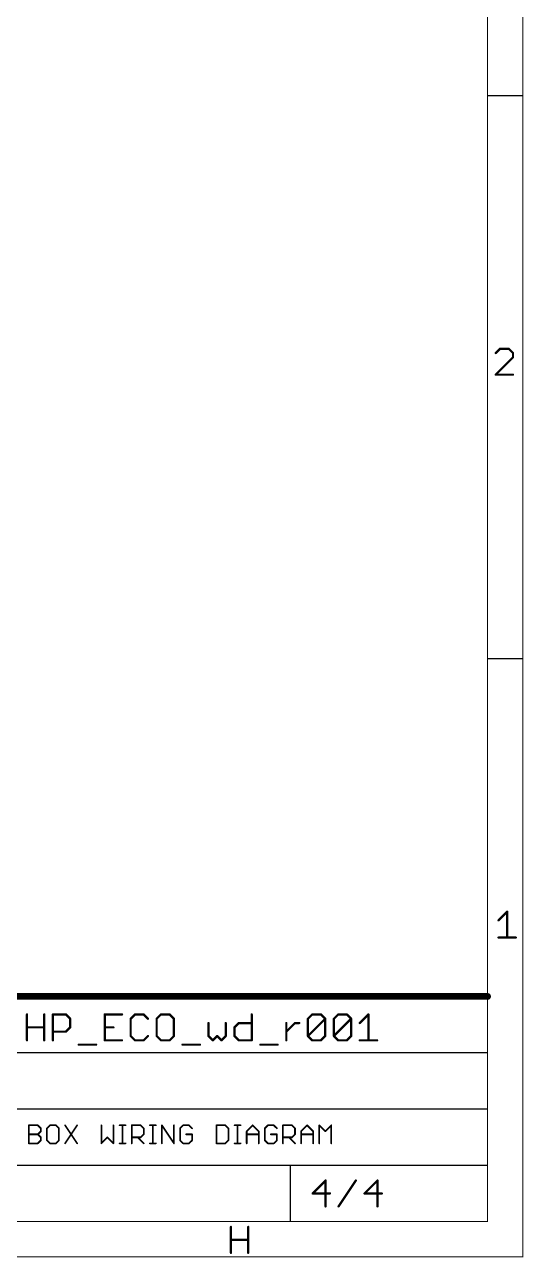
# Model space of a CAD drawing. Extents: x 0 to 387, y 0 to 260.
# Drawn here: x 342.4 to 387.4, y -0.1 to 111.2 of the extents above; entities that cross this region are included whole.
import ezdxf

# ---------------------------------------------------------------- set-up
doc = ezdxf.new("R2010")
doc.units = 0
doc.layers.add('94', color=14, linetype='CONTINUOUS')

msp = doc.modelspace()

# ---------------------------------------------------------------- linework, layer by layer
at = {"layer": '94'}
for points, const_width in [([(384.175, 104.775), (384.175, 155.575)], 0.1016), ([(387.35, 104.775), (387.35, 155.575)], 0.1016), ([(384.175, 53.975), (384.175, 104.775)], 0.1016), ([(384.175, 104.775), (387.35, 104.775)], 0.1016), ([(387.35, 53.975), (387.35, 104.775)], 0.1016), ([(385.3014, 81.9424), (384.9116, 81.5526)], 0.2032), ([(384.9116, 79.6036), (386.4708, 81.1628)], 0.2032), ([(386.081, 81.9424), (385.3014, 81.9424)], 0.2032), ([(386.4708, 81.5526), (386.081, 81.9424)], 0.2032), ([(386.4708, 81.1628), (386.4708, 81.5526)], 0.2032), ([(386.4708, 79.6036), (384.9116, 79.6036)], 0.2032), ([(384.175, 23.495), (384.175, 53.975)], 0.1016), ([(384.175, 53.975), (387.35, 53.975)], 0.1016), ([(387.35, 0), (387.35, 53.975)], 0.1016), ([(385.1656, 30.3628), (385.9452, 31.1424)], 0.2032), ([(385.9452, 31.1424), (385.9452, 28.8036)], 0.2032), ([(385.1656, 28.8036), (386.7248, 28.8036)], 0.2032), ([(307.34, 23.495), (384.175, 23.495)], 0.6096), ([(384.175, 18.415), (384.175, 23.495)], 0.1016), ([(342.6406, 19.5326), (342.6406, 21.8714)], 0.2032), ([(344.1998, 21.8714), (344.1998, 19.5326)], 0.2032), ([(344.9794, 19.5326), (344.9794, 21.8714)], 0.2032), ([(344.9794, 21.8714), (346.1488, 21.8714)], 0.2032), ([(346.1488, 21.8714), (346.5386, 21.4816)], 0.2032), ([(346.5386, 21.4816), (346.5386, 20.702)], 0.2032), ([(351.2162, 21.8714), (349.657, 21.8714)], 0.2032), ([(349.657, 21.8714), (349.657, 19.5326)], 0.2032), ([(352.3856, 21.8714), (351.9958, 21.4816)], 0.2032), ([(351.9958, 21.4816), (351.9958, 19.9224)], 0.2032), ([(353.1652, 21.8714), (352.3856, 21.8714)], 0.2032), ([(353.555, 21.4816), (353.1652, 21.8714)], 0.2032), ([(354.7244, 21.8714), (354.3346, 21.4816)], 0.2032), ([(354.3346, 21.4816), (354.3346, 19.9224)], 0.2032), ([(355.504, 21.8714), (354.7244, 21.8714)], 0.2032), ([(355.8938, 21.4816), (355.504, 21.8714)], 0.2032), ([(355.8938, 19.9224), (355.8938, 21.4816)], 0.2032), ([(359.0121, 21.0918), (359.0121, 19.9224)], 0.2032), ([(360.5713, 19.9224), (360.5713, 21.0918)], 0.2032), ([(361.3509, 20.702), (361.7407, 21.0918)], 0.2032), ([(361.7407, 21.0918), (362.9101, 21.0918)], 0.2032), ([(362.9101, 21.8714), (362.9101, 19.5326)], 0.2032), ([(366.0285, 19.5326), (366.0285, 21.0918)], 0.2032), ([(366.0285, 20.3122), (366.8081, 21.0918)], 0.2032), ([(366.8081, 21.0918), (367.1979, 21.0918)], 0.2032), ([(367.9775, 21.4816), (368.3673, 21.8714)], 0.2032), ([(367.9775, 19.9224), (367.9775, 21.4816)], 0.2032), ([(367.9775, 19.9224), (369.5367, 21.4816)], 0.2032), ([(368.3673, 21.8714), (369.1469, 21.8714)], 0.2032), ([(369.1469, 21.8714), (369.5367, 21.4816)], 0.2032), ([(369.5367, 21.4816), (369.5367, 19.9224)], 0.2032), ([(370.3163, 21.4816), (370.7061, 21.8714)], 0.2032), ([(370.3163, 19.9224), (370.3163, 21.4816)], 0.2032), ([(370.3163, 19.9224), (371.8755, 21.4816)], 0.2032), ([(370.7061, 21.8714), (371.4857, 21.8714)], 0.2032), ([(371.4857, 21.8714), (371.8755, 21.4816)], 0.2032), ([(371.8755, 21.4816), (371.8755, 19.9224)], 0.2032), ([(372.6551, 21.0918), (373.4347, 21.8714)], 0.2032), ([(373.4347, 21.8714), (373.4347, 19.5326)], 0.2032), ([(342.6406, 20.702), (344.1998, 20.702)], 0.2032), ([(346.1488, 20.3122), (344.9794, 20.3122)], 0.2032), ([(346.5386, 20.702), (346.1488, 20.3122)], 0.2032), ([(349.657, 20.702), (350.4366, 20.702)], 0.2032), ([(351.9958, 19.9224), (352.3856, 19.5326)], 0.2032), ([(353.1652, 19.5326), (353.555, 19.9224)], 0.2032), ([(354.3346, 19.9224), (354.7244, 19.5326)], 0.2032), ([(355.504, 19.5326), (355.8938, 19.9224)], 0.2032), ([(359.0121, 19.9224), (359.4019, 19.5326)], 0.2032), ([(359.4019, 19.5326), (359.7917, 19.9224)], 0.2032), ([(359.7917, 19.9224), (360.1815, 19.5326)], 0.2032), ([(360.1815, 19.5326), (360.5713, 19.9224)], 0.2032), ([(361.3509, 19.9224), (361.3509, 20.702)], 0.2032), ([(361.7407, 19.5326), (361.3509, 19.9224)], 0.2032), ([(368.3673, 19.5326), (367.9775, 19.9224)], 0.2032), ([(369.5367, 19.9224), (369.1469, 19.5326)], 0.2032), ([(370.7061, 19.5326), (370.3163, 19.9224)], 0.2032), ([(371.8755, 19.9224), (371.4857, 19.5326)], 0.2032), ([(347.3182, 19.1428), (348.8774, 19.1428)], 0.2032), ([(349.657, 19.5326), (351.2162, 19.5326)], 0.2032), ([(352.3856, 19.5326), (353.1652, 19.5326)], 0.2032), ([(354.7244, 19.5326), (355.504, 19.5326)], 0.2032), ([(356.6734, 19.1428), (358.2325, 19.1428)], 0.2032), ([(362.9101, 19.5326), (361.7407, 19.5326)], 0.2032), ([(363.6897, 19.1428), (365.2489, 19.1428)], 0.2032), ([(369.1469, 19.5326), (368.3673, 19.5326)], 0.2032), ([(371.4857, 19.5326), (370.7061, 19.5326)], 0.2032), ([(372.6551, 19.5326), (374.2143, 19.5326)], 0.2032), ([(307.34, 18.415), (384.175, 18.415)], 0.1016), ([(384.175, 13.335), (384.175, 18.415)], 0.1016), ([(307.34, 13.335), (384.175, 13.335)], 0.1016), ([(384.175, 8.255), (384.175, 13.335)], 0.1016), ([(342.8077, 10.2362), (342.8077, 11.8632)], 0.1524), ([(342.8077, 11.8632), (343.6212, 11.8632)], 0.1524), ([(342.8077, 11.0497), (343.6212, 11.0497)], 0.1524), ([(343.6212, 11.8632), (343.8923, 11.592)], 0.1524), ([(343.8923, 11.3209), (343.6212, 11.0497)], 0.1524), ([(343.6212, 11.0497), (343.8923, 10.7785)], 0.1524), ([(343.8923, 11.592), (343.8923, 11.3209)], 0.1524), ([(344.716, 11.8632), (344.4448, 11.592)], 0.1524), ([(344.4448, 11.592), (344.4448, 10.5074)], 0.1524), ([(345.2583, 11.8632), (344.716, 11.8632)], 0.1524), ([(345.5295, 11.592), (345.2583, 11.8632)], 0.1524), ([(345.5295, 10.5074), (345.5295, 11.592)], 0.1524), ([(346.082, 11.8632), (347.1666, 10.2362)], 0.1524), ([(347.1666, 11.8632), (346.082, 10.2362)], 0.1524), ([(349.3563, 11.8632), (349.3563, 10.2362)], 0.1524), ([(350.441, 10.2362), (350.441, 11.8632)], 0.1524), ([(350.9934, 11.8632), (351.5358, 11.8632)], 0.1524), ([(351.2646, 10.2362), (351.2646, 11.8632)], 0.1524), ([(352.0849, 10.2362), (352.0849, 11.8632)], 0.1524), ([(352.0849, 11.8632), (352.8984, 11.8632)], 0.1524), ([(352.8984, 11.8632), (353.1695, 11.592)], 0.1524), ([(353.1695, 11.0497), (352.8984, 10.7785)], 0.1524), ([(353.1695, 11.592), (353.1695, 11.0497)], 0.1524), ([(353.722, 11.8632), (354.2644, 11.8632)], 0.1524), ([(353.9932, 10.2362), (353.9932, 11.8632)], 0.1524), ([(354.8135, 10.2362), (354.8135, 11.8632)], 0.1524), ([(354.8135, 11.8632), (355.8981, 10.2362)], 0.1524), ([(355.8981, 10.2362), (355.8981, 11.8632)], 0.1524), ([(356.7218, 11.8632), (356.4506, 11.592)], 0.1524), ([(356.4506, 11.592), (356.4506, 10.5074)], 0.1524), ([(357.2641, 11.8632), (356.7218, 11.8632)], 0.1524), ([(357.5353, 11.0497), (356.993, 11.0497)], 0.1524), ([(357.5353, 11.592), (357.2641, 11.8632)], 0.1524), ([(357.5353, 10.5074), (357.5353, 11.0497)], 0.1524), ([(359.725, 11.8632), (359.725, 10.2362)], 0.1524), ([(360.5384, 11.8632), (359.725, 11.8632)], 0.1524), ([(360.8096, 11.592), (360.5384, 11.8632)], 0.1524), ([(360.8096, 10.5074), (360.8096, 11.592)], 0.1524), ([(361.3621, 11.8632), (361.9044, 11.8632)], 0.1524), ([(361.6333, 10.2362), (361.6333, 11.8632)], 0.1524), ([(362.4535, 11.3209), (362.9959, 11.8632)], 0.1524), ([(362.4535, 10.2362), (362.4535, 11.3209)], 0.1524), ([(362.4535, 11.0497), (363.5382, 11.0497)], 0.1524), ([(362.9959, 11.8632), (363.5382, 11.3209)], 0.1524), ([(363.5382, 11.3209), (363.5382, 10.2362)], 0.1524), ([(364.3619, 11.8632), (364.0907, 11.592)], 0.1524), ([(364.0907, 11.592), (364.0907, 10.5074)], 0.1524), ([(364.9042, 11.8632), (364.3619, 11.8632)], 0.1524), ([(365.1754, 11.0497), (364.633, 11.0497)], 0.1524), ([(365.1754, 11.592), (364.9042, 11.8632)], 0.1524), ([(365.1754, 10.5074), (365.1754, 11.0497)], 0.1524), ([(365.7279, 10.2362), (365.7279, 11.8632)], 0.1524), ([(365.7279, 11.8632), (366.5414, 11.8632)], 0.1524), ([(366.5414, 11.8632), (366.8125, 11.592)], 0.1524), ([(366.8125, 11.0497), (366.5414, 10.7785)], 0.1524), ([(366.8125, 11.592), (366.8125, 11.0497)], 0.1524), ([(367.365, 11.3209), (367.9073, 11.8632)], 0.1524), ([(367.365, 10.2362), (367.365, 11.3209)], 0.1524), ([(367.365, 11.0497), (368.4497, 11.0497)], 0.1524), ([(367.9073, 11.8632), (368.4497, 11.3209)], 0.1524), ([(368.4497, 11.3209), (368.4497, 10.2362)], 0.1524), ([(369.0022, 10.2362), (369.0022, 11.8632)], 0.1524), ([(369.0022, 11.8632), (369.5445, 11.3209)], 0.1524), ([(369.5445, 11.3209), (370.0868, 11.8632)], 0.1524), ([(370.0868, 11.8632), (370.0868, 10.2362)], 0.1524), ([(343.6212, 10.2362), (342.8077, 10.2362)], 0.1524), ([(343.8923, 10.5074), (343.6212, 10.2362)], 0.1524), ([(343.8923, 10.7785), (343.8923, 10.5074)], 0.1524), ([(344.4448, 10.5074), (344.716, 10.2362)], 0.1524), ([(344.716, 10.2362), (345.2583, 10.2362)], 0.1524), ([(345.2583, 10.2362), (345.5295, 10.5074)], 0.1524), ([(349.3563, 10.2362), (349.8986, 10.7785)], 0.1524), ([(349.8986, 10.7785), (350.441, 10.2362)], 0.1524), ([(350.9934, 10.2362), (351.5358, 10.2362)], 0.1524), ([(352.8984, 10.7785), (352.0849, 10.7785)], 0.1524), ([(352.6272, 10.7785), (353.1695, 10.2362)], 0.1524), ([(353.722, 10.2362), (354.2644, 10.2362)], 0.1524), ([(356.4506, 10.5074), (356.7218, 10.2362)], 0.1524), ([(356.7218, 10.2362), (357.2641, 10.2362)], 0.1524), ([(357.2641, 10.2362), (357.5353, 10.5074)], 0.1524), ([(359.725, 10.2362), (360.5384, 10.2362)], 0.1524), ([(360.5384, 10.2362), (360.8096, 10.5074)], 0.1524), ([(361.3621, 10.2362), (361.9044, 10.2362)], 0.1524), ([(364.0907, 10.5074), (364.3619, 10.2362)], 0.1524), ([(364.3619, 10.2362), (364.9042, 10.2362)], 0.1524), ([(364.9042, 10.2362), (365.1754, 10.5074)], 0.1524), ([(366.5414, 10.7785), (365.7279, 10.7785)], 0.1524), ([(366.2702, 10.7785), (366.8125, 10.2362)], 0.1524), ([(366.395, 8.255), (307.34, 8.255)], 0.1016), ([(366.395, 3.175), (366.395, 8.255)], 0.1016), ([(366.395, 8.255), (384.175, 8.255)], 0.1016), ([(384.175, 3.175), (384.175, 8.255)], 0.1016), ([(369.571, 6.8854), (368.4016, 5.716)], 0.2032), ([(369.571, 4.5466), (369.571, 6.8854)], 0.2032), ([(370.7404, 4.5466), (372.2996, 6.8854)], 0.2032), ([(374.2486, 6.8854), (373.0792, 5.716)], 0.2032), ([(374.2486, 4.5466), (374.2486, 6.8854)], 0.2032), ([(368.4016, 5.716), (369.9608, 5.716)], 0.2032), ([(373.0792, 5.716), (374.6384, 5.716)], 0.2032), ([(307.34, 3.175), (366.395, 3.175)], 0.1016), ([(361.0356, 0.3556), (361.0356, 2.6944)], 0.2032), ([(362.5948, 2.6944), (362.5948, 0.3556)], 0.2032), ([(366.395, 3.175), (384.175, 3.175)], 0.1016), ([(361.0356, 1.525), (362.5948, 1.525)], 0.2032), ([(336.55, 0), (387.35, 0)], 0.1016)]:
    msp.add_lwpolyline(points, dxfattribs=dict(at, const_width=const_width))
for points, const_width in [([(384.2004, 104.775, 1), (384.1496, 104.775)], 0.0508), ([(384.175, 104.8004, 1), (384.175, 104.7496)], 0.0508), ([(384.1496, 104.775, 1), (384.2004, 104.775)], 0.0508), ([(387.3754, 104.775, 1), (387.3246, 104.775)], 0.0508), ([(387.3246, 104.775, 1), (387.3754, 104.775)], 0.0508), ([(387.35, 104.7496, 1), (387.35, 104.8004)], 0.0508), ([(384.8757, 81.5885, 1), (384.9475, 81.5167)], 0.1016), ([(385.3014, 81.9932, 1), (385.3014, 81.8916)], 0.1016), ([(385.3373, 81.9065, 1), (385.2655, 81.9783)], 0.1016), ([(386.1169, 81.9783, 1), (386.0451, 81.9065)], 0.1016), ([(386.081, 81.8916, 1), (386.081, 81.9932)], 0.1016), ([(386.5216, 81.5526, 1), (386.42, 81.5526)], 0.1016), ([(386.42, 81.1628, 1), (386.5216, 81.1628)], 0.1016), ([(386.4349, 81.5167, 1), (386.5067, 81.5885)], 0.1016), ([(386.5067, 81.1269, 1), (386.4349, 81.1987)], 0.1016), ([(384.9116, 79.6544, 1), (384.9116, 79.5528)], 0.1016), ([(384.8757, 79.6395, 1), (384.9475, 79.5677)], 0.1016), ([(386.4708, 79.5528, 1), (386.4708, 79.6544)], 0.1016), ([(384.2004, 53.975, 1), (384.1496, 53.975)], 0.0508), ([(384.175, 54.0004, 1), (384.175, 53.9496)], 0.0508), ([(384.1496, 53.975, 1), (384.2004, 53.975)], 0.0508), ([(387.3754, 53.975, 1), (387.3246, 53.975)], 0.0508), ([(387.3246, 53.975, 1), (387.3754, 53.975)], 0.0508), ([(387.35, 53.9496, 1), (387.35, 54.0004)], 0.0508), ([(385.996, 31.1424, 1), (385.8944, 31.1424)], 0.1016), ([(385.9811, 31.1065, 1), (385.9093, 31.1783)], 0.1016), ([(385.1297, 30.3987, 1), (385.2015, 30.3269)], 0.1016), ([(385.1656, 28.8544, 1), (385.1656, 28.7528)], 0.1016), ([(385.8944, 28.8036, 1), (385.996, 28.8036)], 0.1016), ([(386.7248, 28.7528, 1), (386.7248, 28.8544)], 0.1016), ([(384.175, 23.3426, 1), (384.175, 23.6474)], 0.3048), ([(384.2004, 23.495, 1), (384.1496, 23.495)], 0.0508), ([(384.1496, 23.495, 1), (384.2004, 23.495)], 0.0508), ([(342.6914, 21.8714, 1), (342.5898, 21.8714)], 0.1016), ([(344.2506, 21.8714, 1), (344.149, 21.8714)], 0.1016), ([(345.0302, 21.8714, 1), (344.9286, 21.8714)], 0.1016), ([(344.9794, 21.9222, 1), (344.9794, 21.8206)], 0.1016), ([(346.1847, 21.9073, 1), (346.1128, 21.8355)], 0.1016), ([(346.1488, 21.8206, 1), (346.1488, 21.9222)], 0.1016), ([(346.5894, 21.4816, 1), (346.4878, 21.4816)], 0.1016), ([(346.5026, 21.4457, 1), (346.5745, 21.5175)], 0.1016), ([(349.657, 21.9222, 1), (349.657, 21.8206)], 0.1016), ([(349.7078, 21.8714, 1), (349.6062, 21.8714)], 0.1016), ([(351.2162, 21.8206, 1), (351.2162, 21.9222)], 0.1016), ([(351.9598, 21.5175, 1), (352.0317, 21.4457)], 0.1016), ([(352.0466, 21.4816, 1), (351.945, 21.4816)], 0.1016), ([(352.3856, 21.9222, 1), (352.3856, 21.8206)], 0.1016), ([(352.4215, 21.8355, 1), (352.3496, 21.9073)], 0.1016), ([(353.2011, 21.9073, 1), (353.1292, 21.8355)], 0.1016), ([(353.1652, 21.8206, 1), (353.1652, 21.9222)], 0.1016), ([(353.519, 21.4457, 1), (353.5909, 21.5175)], 0.1016), ([(354.2986, 21.5175, 1), (354.3705, 21.4457)], 0.1016), ([(354.3854, 21.4816, 1), (354.2838, 21.4816)], 0.1016), ([(354.7244, 21.9222, 1), (354.7244, 21.8206)], 0.1016), ([(354.7603, 21.8355, 1), (354.6884, 21.9073)], 0.1016), ([(355.5399, 21.9073, 1), (355.468, 21.8355)], 0.1016), ([(355.504, 21.8206, 1), (355.504, 21.9222)], 0.1016), ([(355.9445, 21.4816, 1), (355.843, 21.4816)], 0.1016), ([(355.8578, 21.4457, 1), (355.9297, 21.5175)], 0.1016), ([(359.0629, 21.0918, 1), (358.9613, 21.0918)], 0.1016), ([(360.6221, 21.0918, 1), (360.5205, 21.0918)], 0.1016), ([(361.7407, 21.1426, 1), (361.7407, 21.041)], 0.1016), ([(361.7767, 21.0559, 1), (361.7048, 21.1277)], 0.1016), ([(362.9609, 21.8714, 1), (362.8593, 21.8714)], 0.1016), ([(362.9101, 21.041, 1), (362.9101, 21.1426)], 0.1016), ([(366.0793, 21.0918, 1), (365.9777, 21.0918)], 0.1016), ([(366.8081, 21.1426, 1), (366.8081, 21.041)], 0.1016), ([(366.8441, 21.0559, 1), (366.7722, 21.1277)], 0.1016), ([(367.1979, 21.041, 1), (367.1979, 21.1426)], 0.1016), ([(368.0283, 21.4816, 1), (367.9267, 21.4816)], 0.1016), ([(367.9416, 21.5175, 1), (368.0135, 21.4457)], 0.1016), ([(368.3673, 21.9222, 1), (368.3673, 21.8206)], 0.1016), ([(368.4033, 21.8355, 1), (368.3314, 21.9073)], 0.1016), ([(369.1829, 21.9073, 1), (369.111, 21.8355)], 0.1016), ([(369.1469, 21.8206, 1), (369.1469, 21.9222)], 0.1016), ([(369.5875, 21.4816, 1), (369.4859, 21.4816)], 0.1016), ([(369.5727, 21.4457, 1), (369.5008, 21.5175)], 0.1016), ([(369.5008, 21.4457, 1), (369.5727, 21.5175)], 0.1016), ([(370.3671, 21.4816, 1), (370.2655, 21.4816)], 0.1016), ([(370.2804, 21.5175, 1), (370.3523, 21.4457)], 0.1016), ([(370.7061, 21.9222, 1), (370.7061, 21.8206)], 0.1016), ([(370.742, 21.8355, 1), (370.6702, 21.9073)], 0.1016), ([(371.5216, 21.9073, 1), (371.4498, 21.8355)], 0.1016), ([(371.4857, 21.8206, 1), (371.4857, 21.9222)], 0.1016), ([(371.9263, 21.4816, 1), (371.8247, 21.4816)], 0.1016), ([(371.9114, 21.4457, 1), (371.8396, 21.5175)], 0.1016), ([(371.8396, 21.4457, 1), (371.9114, 21.5175)], 0.1016), ([(372.6192, 21.1277, 1), (372.691, 21.0559)], 0.1016), ([(373.4855, 21.8714, 1), (373.3839, 21.8714)], 0.1016), ([(373.4706, 21.8355, 1), (373.3988, 21.9073)], 0.1016), ([(342.6406, 20.7528, 1), (342.6406, 20.6512)], 0.1016), ([(344.1998, 20.6512, 1), (344.1998, 20.7528)], 0.1016), ([(344.9794, 20.363, 1), (344.9794, 20.2614)], 0.1016), ([(346.1128, 20.3481, 1), (346.1847, 20.2763)], 0.1016), ([(346.1488, 20.2614, 1), (346.1488, 20.363)], 0.1016), ([(346.4878, 20.702, 1), (346.5894, 20.702)], 0.1016), ([(346.5745, 20.6661, 1), (346.5026, 20.7379)], 0.1016), ([(349.657, 20.7528, 1), (349.657, 20.6512)], 0.1016), ([(350.4366, 20.6512, 1), (350.4366, 20.7528)], 0.1016), ([(352.0317, 19.9583, 1), (351.9598, 19.8865)], 0.1016), ([(353.5909, 19.8865, 1), (353.519, 19.9583)], 0.1016), ([(354.3705, 19.9583, 1), (354.2986, 19.8865)], 0.1016), ([(355.9297, 19.8865, 1), (355.8578, 19.9583)], 0.1016), ([(359.0481, 19.9583, 1), (358.9762, 19.8865)], 0.1016), ([(359.8277, 19.9583, 1), (359.7558, 19.8865)], 0.1016), ([(359.8277, 19.8865, 1), (359.7558, 19.9583)], 0.1016), ([(360.6073, 19.8865, 1), (360.5354, 19.9583)], 0.1016), ([(361.4017, 20.702, 1), (361.3001, 20.702)], 0.1016), ([(361.315, 20.7379, 1), (361.3869, 20.6661)], 0.1016), ([(361.3869, 19.9583, 1), (361.315, 19.8865)], 0.1016), ([(365.9926, 20.3481, 1), (366.0645, 20.2763)], 0.1016), ([(368.0135, 19.9583, 1), (367.9416, 19.8865)], 0.1016), ([(369.5727, 19.8865, 1), (369.5008, 19.9583)], 0.1016), ([(370.3523, 19.9583, 1), (370.2804, 19.8865)], 0.1016), ([(371.9114, 19.8865, 1), (371.8396, 19.9583)], 0.1016), ([(342.5898, 19.5326, 1), (342.6914, 19.5326)], 0.1016), ([(344.149, 19.5326, 1), (344.2506, 19.5326)], 0.1016), ([(344.9286, 19.5326, 1), (345.0302, 19.5326)], 0.1016), ([(347.3182, 19.1936, 1), (347.3182, 19.092)], 0.1016), ([(348.8774, 19.092, 1), (348.8774, 19.1936)], 0.1016), ([(349.657, 19.5834, 1), (349.657, 19.4818)], 0.1016), ([(349.6062, 19.5326, 1), (349.7078, 19.5326)], 0.1016), ([(351.2162, 19.4818, 1), (351.2162, 19.5834)], 0.1016), ([(351.945, 19.9224, 1), (352.0466, 19.9224)], 0.1016), ([(352.3856, 19.5834, 1), (352.3856, 19.4818)], 0.1016), ([(352.3496, 19.4967, 1), (352.4215, 19.5685)], 0.1016), ([(353.1292, 19.5685, 1), (353.2011, 19.4967)], 0.1016), ([(353.1652, 19.4818, 1), (353.1652, 19.5834)], 0.1016), ([(354.2838, 19.9224, 1), (354.3854, 19.9224)], 0.1016), ([(354.7244, 19.5834, 1), (354.7244, 19.4818)], 0.1016), ([(354.6884, 19.4967, 1), (354.7603, 19.5685)], 0.1016), ([(355.468, 19.5685, 1), (355.5399, 19.4967)], 0.1016), ([(355.504, 19.4818, 1), (355.504, 19.5834)], 0.1016), ([(355.843, 19.9224, 1), (355.9445, 19.9224)], 0.1016), ([(356.6734, 19.1936, 1), (356.6734, 19.092)], 0.1016), ([(358.2325, 19.092, 1), (358.2325, 19.1936)], 0.1016), ([(358.9613, 19.9224, 1), (359.0629, 19.9224)], 0.1016), ([(359.366, 19.5685, 1), (359.4379, 19.4967)], 0.1016), ([(359.366, 19.4967, 1), (359.4379, 19.5685)], 0.1016), ([(360.1456, 19.5685, 1), (360.2175, 19.4967)], 0.1016), ([(360.1456, 19.4967, 1), (360.2175, 19.5685)], 0.1016), ([(360.5205, 19.9224, 1), (360.6221, 19.9224)], 0.1016), ([(361.3001, 19.9224, 1), (361.4017, 19.9224)], 0.1016), ([(361.7407, 19.5834, 1), (361.7407, 19.4818)], 0.1016), ([(361.7048, 19.4967, 1), (361.7767, 19.5685)], 0.1016), ([(362.8593, 19.5326, 1), (362.9609, 19.5326)], 0.1016), ([(362.9101, 19.4818, 1), (362.9101, 19.5834)], 0.1016), ([(363.6897, 19.1936, 1), (363.6897, 19.092)], 0.1016), ([(365.2489, 19.092, 1), (365.2489, 19.1936)], 0.1016), ([(365.9777, 19.5326, 1), (366.0793, 19.5326)], 0.1016), ([(367.9416, 19.9583, 1), (368.0135, 19.8865)], 0.1016), ([(367.9267, 19.9224, 1), (368.0283, 19.9224)], 0.1016), ([(368.3673, 19.5834, 1), (368.3673, 19.4818)], 0.1016), ([(368.3314, 19.4967, 1), (368.4033, 19.5685)], 0.1016), ([(369.111, 19.5685, 1), (369.1829, 19.4967)], 0.1016), ([(369.1469, 19.4818, 1), (369.1469, 19.5834)], 0.1016), ([(369.4859, 19.9224, 1), (369.5875, 19.9224)], 0.1016), ([(370.2804, 19.9583, 1), (370.3523, 19.8865)], 0.1016), ([(370.2655, 19.9224, 1), (370.3671, 19.9224)], 0.1016), ([(370.7061, 19.5834, 1), (370.7061, 19.4818)], 0.1016), ([(370.6702, 19.4967, 1), (370.742, 19.5685)], 0.1016), ([(371.4498, 19.5685, 1), (371.5216, 19.4967)], 0.1016), ([(371.4857, 19.4818, 1), (371.4857, 19.5834)], 0.1016), ([(371.8247, 19.9224, 1), (371.9263, 19.9224)], 0.1016), ([(372.6551, 19.5834, 1), (372.6551, 19.4818)], 0.1016), ([(373.3839, 19.5326, 1), (373.4855, 19.5326)], 0.1016), ([(374.2143, 19.4818, 1), (374.2143, 19.5834)], 0.1016), ([(384.2004, 18.415, 1), (384.1496, 18.415)], 0.0508), ([(384.1496, 18.415, 1), (384.2004, 18.415)], 0.0508), ([(384.175, 18.3896, 1), (384.175, 18.4404)], 0.0508), ([(384.2004, 13.335, 1), (384.1496, 13.335)], 0.0508), ([(384.1496, 13.335, 1), (384.2004, 13.335)], 0.0508), ([(384.175, 13.3096, 1), (384.175, 13.3604)], 0.0508), ([(342.8458, 11.8632, 1), (342.7696, 11.8632)], 0.0762), ([(342.8077, 11.9013, 1), (342.8077, 11.8251)], 0.0762), ([(342.8077, 11.0878, 1), (342.8077, 11.0116)], 0.0762), ([(343.6481, 11.8901, 1), (343.5942, 11.8362)], 0.0762), ([(343.6481, 11.0766, 1), (343.5942, 11.0228)], 0.0762), ([(343.6212, 11.8251, 1), (343.6212, 11.9013)], 0.0762), ([(343.6212, 11.0116, 1), (343.6212, 11.0878)], 0.0762), ([(343.9304, 11.592, 1), (343.8542, 11.592)], 0.0762), ([(343.8542, 11.3209, 1), (343.9304, 11.3209)], 0.0762), ([(343.8654, 11.5651, 1), (343.9193, 11.619)], 0.0762), ([(343.9193, 11.2939, 1), (343.8654, 11.3478)], 0.0762), ([(344.4829, 11.592, 1), (344.4067, 11.592)], 0.0762), ([(344.4179, 11.619, 1), (344.4718, 11.5651)], 0.0762), ([(344.716, 11.9013, 1), (344.716, 11.8251)], 0.0762), ([(344.7429, 11.8362, 1), (344.689, 11.8901)], 0.0762), ([(345.2853, 11.8901, 1), (345.2314, 11.8362)], 0.0762), ([(345.2583, 11.8251, 1), (345.2583, 11.9013)], 0.0762), ([(345.5676, 11.592, 1), (345.4914, 11.592)], 0.0762), ([(345.5025, 11.5651, 1), (345.5564, 11.619)], 0.0762), ([(346.1137, 11.8843, 1), (346.0503, 11.8421)], 0.0762), ([(347.1983, 11.8421, 1), (347.1349, 11.8843)], 0.0762), ([(349.3944, 11.8632, 1), (349.3182, 11.8632)], 0.0762), ([(350.4791, 11.8632, 1), (350.4029, 11.8632)], 0.0762), ([(350.9934, 11.9013, 1), (350.9934, 11.8251)], 0.0762), ([(351.3027, 11.8632, 1), (351.2265, 11.8632)], 0.0762), ([(351.5358, 11.8251, 1), (351.5358, 11.9013)], 0.0762), ([(352.123, 11.8632, 1), (352.0468, 11.8632)], 0.0762), ([(352.0849, 11.9013, 1), (352.0849, 11.8251)], 0.0762), ([(352.9253, 11.8901, 1), (352.8714, 11.8362)], 0.0762), ([(352.8984, 11.8251, 1), (352.8984, 11.9013)], 0.0762), ([(353.2076, 11.592, 1), (353.1314, 11.592)], 0.0762), ([(353.1426, 11.5651, 1), (353.1965, 11.619)], 0.0762), ([(353.1965, 11.0228, 1), (353.1426, 11.0766)], 0.0762), ([(353.722, 11.9013, 1), (353.722, 11.8251)], 0.0762), ([(354.0313, 11.8632, 1), (353.9551, 11.8632)], 0.0762), ([(354.2644, 11.8251, 1), (354.2644, 11.9013)], 0.0762), ([(354.8516, 11.8632, 1), (354.7754, 11.8632)], 0.0762), ([(354.8452, 11.8843, 1), (354.7818, 11.8421)], 0.0762), ([(355.9362, 11.8632, 1), (355.86, 11.8632)], 0.0762), ([(356.4887, 11.592, 1), (356.4125, 11.592)], 0.0762), ([(356.4237, 11.619, 1), (356.4776, 11.5651)], 0.0762), ([(356.7218, 11.9013, 1), (356.7218, 11.8251)], 0.0762), ([(356.7487, 11.8362, 1), (356.6949, 11.8901)], 0.0762), ([(356.993, 11.0878, 1), (356.993, 11.0116)], 0.0762), ([(357.2911, 11.8901, 1), (357.2372, 11.8362)], 0.0762), ([(357.2641, 11.8251, 1), (357.2641, 11.9013)], 0.0762), ([(357.5734, 11.0497, 1), (357.4972, 11.0497)], 0.0762), ([(357.5084, 11.5651, 1), (357.5622, 11.619)], 0.0762), ([(357.5353, 11.0116, 1), (357.5353, 11.0878)], 0.0762), ([(359.7631, 11.8632, 1), (359.6869, 11.8632)], 0.0762), ([(359.725, 11.9013, 1), (359.725, 11.8251)], 0.0762), ([(360.5654, 11.8901, 1), (360.5115, 11.8362)], 0.0762), ([(360.5384, 11.8251, 1), (360.5384, 11.9013)], 0.0762), ([(360.8477, 11.592, 1), (360.7715, 11.592)], 0.0762), ([(360.7827, 11.5651, 1), (360.8365, 11.619)], 0.0762), ([(361.3621, 11.9013, 1), (361.3621, 11.8251)], 0.0762), ([(361.6714, 11.8632, 1), (361.5952, 11.8632)], 0.0762), ([(361.9044, 11.8251, 1), (361.9044, 11.9013)], 0.0762), ([(362.4916, 11.3209, 1), (362.4154, 11.3209)], 0.0762), ([(362.4266, 11.3478, 1), (362.4805, 11.2939)], 0.0762), ([(362.4535, 11.0878, 1), (362.4535, 11.0116)], 0.0762), ([(363.0228, 11.8901, 1), (362.9689, 11.8362)], 0.0762), ([(363.0228, 11.8362, 1), (362.9689, 11.8901)], 0.0762), ([(363.5763, 11.3209, 1), (363.5001, 11.3209)], 0.0762), ([(363.5113, 11.2939, 1), (363.5651, 11.3478)], 0.0762), ([(363.5382, 11.0116, 1), (363.5382, 11.0878)], 0.0762), ([(364.1288, 11.592, 1), (364.0526, 11.592)], 0.0762), ([(364.0638, 11.619, 1), (364.1176, 11.5651)], 0.0762), ([(364.3619, 11.9013, 1), (364.3619, 11.8251)], 0.0762), ([(364.3888, 11.8362, 1), (364.3349, 11.8901)], 0.0762), ([(364.633, 11.0878, 1), (364.633, 11.0116)], 0.0762), ([(364.9311, 11.8901, 1), (364.8773, 11.8362)], 0.0762), ([(364.9042, 11.8251, 1), (364.9042, 11.9013)], 0.0762), ([(365.2135, 11.0497, 1), (365.1373, 11.0497)], 0.0762), ([(365.1484, 11.5651, 1), (365.2023, 11.619)], 0.0762), ([(365.1754, 11.0116, 1), (365.1754, 11.0878)], 0.0762), ([(365.766, 11.8632, 1), (365.6898, 11.8632)], 0.0762), ([(365.7279, 11.9013, 1), (365.7279, 11.8251)], 0.0762), ([(366.5683, 11.8901, 1), (366.5144, 11.8362)], 0.0762), ([(366.5414, 11.8251, 1), (366.5414, 11.9013)], 0.0762), ([(366.8506, 11.592, 1), (366.7744, 11.592)], 0.0762), ([(366.7856, 11.5651, 1), (366.8395, 11.619)], 0.0762), ([(366.8395, 11.0228, 1), (366.7856, 11.0766)], 0.0762), ([(367.4031, 11.3209, 1), (367.3269, 11.3209)], 0.0762), ([(367.3381, 11.3478, 1), (367.392, 11.2939)], 0.0762), ([(367.365, 11.0878, 1), (367.365, 11.0116)], 0.0762), ([(367.9343, 11.8901, 1), (367.8804, 11.8362)], 0.0762), ([(367.9343, 11.8362, 1), (367.8804, 11.8901)], 0.0762), ([(368.4878, 11.3209, 1), (368.4116, 11.3209)], 0.0762), ([(368.4227, 11.2939, 1), (368.4766, 11.3478)], 0.0762), ([(368.4497, 11.0116, 1), (368.4497, 11.0878)], 0.0762), ([(369.0291, 11.8901, 1), (368.9752, 11.8362)], 0.0762), ([(369.0403, 11.8632, 1), (368.9641, 11.8632)], 0.0762), ([(369.5176, 11.3478, 1), (369.5714, 11.2939)], 0.0762), ([(369.5176, 11.2939, 1), (369.5714, 11.3478)], 0.0762), ([(370.1249, 11.8632, 1), (370.0487, 11.8632)], 0.0762), ([(370.1138, 11.8362, 1), (370.0599, 11.8901)], 0.0762), ([(342.8077, 10.2743, 1), (342.8077, 10.1981)], 0.0762), ([(342.7696, 10.2362, 1), (342.8458, 10.2362)], 0.0762), ([(343.5942, 11.0766, 1), (343.6481, 11.0228)], 0.0762), ([(343.5942, 10.2631, 1), (343.6481, 10.2093)], 0.0762), ([(343.6212, 10.1981, 1), (343.6212, 10.2743)], 0.0762), ([(343.9304, 10.7785, 1), (343.8542, 10.7785)], 0.0762), ([(343.8542, 10.5074, 1), (343.9304, 10.5074)], 0.0762), ([(343.8654, 10.7516, 1), (343.9193, 10.8055)], 0.0762), ([(343.9193, 10.4804, 1), (343.8654, 10.5343)], 0.0762), ([(344.4718, 10.5343, 1), (344.4179, 10.4804)], 0.0762), ([(344.4067, 10.5074, 1), (344.4829, 10.5074)], 0.0762), ([(344.716, 10.2743, 1), (344.716, 10.1981)], 0.0762), ([(344.689, 10.2093, 1), (344.7429, 10.2631)], 0.0762), ([(345.2314, 10.2631, 1), (345.2853, 10.2093)], 0.0762), ([(345.2583, 10.1981, 1), (345.2583, 10.2743)], 0.0762), ([(345.4914, 10.5074, 1), (345.5676, 10.5074)], 0.0762), ([(345.5564, 10.4804, 1), (345.5025, 10.5343)], 0.0762), ([(346.0503, 10.2573, 1), (346.1137, 10.2151)], 0.0762), ([(347.1349, 10.2151, 1), (347.1983, 10.2573)], 0.0762), ([(349.3182, 10.2362, 1), (349.3944, 10.2362)], 0.0762), ([(349.3294, 10.2631, 1), (349.3832, 10.2093)], 0.0762), ([(349.9256, 10.8055, 1), (349.8717, 10.7516)], 0.0762), ([(349.9256, 10.7516, 1), (349.8717, 10.8055)], 0.0762), ([(350.4029, 10.2362, 1), (350.4791, 10.2362)], 0.0762), ([(350.414, 10.2093, 1), (350.4679, 10.2631)], 0.0762), ([(350.9934, 10.2743, 1), (350.9934, 10.1981)], 0.0762), ([(351.2265, 10.2362, 1), (351.3027, 10.2362)], 0.0762), ([(351.5358, 10.1981, 1), (351.5358, 10.2743)], 0.0762), ([(352.0849, 10.8166, 1), (352.0849, 10.7404)], 0.0762), ([(352.0468, 10.2362, 1), (352.123, 10.2362)], 0.0762), ([(352.6542, 10.8055, 1), (352.6003, 10.7516)], 0.0762), ([(352.8714, 10.8055, 1), (352.9253, 10.7516)], 0.0762), ([(352.8984, 10.7404, 1), (352.8984, 10.8166)], 0.0762), ([(353.1314, 11.0497, 1), (353.2076, 11.0497)], 0.0762), ([(353.1426, 10.2093, 1), (353.1965, 10.2631)], 0.0762), ([(353.722, 10.2743, 1), (353.722, 10.1981)], 0.0762), ([(353.9551, 10.2362, 1), (354.0313, 10.2362)], 0.0762), ([(354.2644, 10.1981, 1), (354.2644, 10.2743)], 0.0762), ([(354.7754, 10.2362, 1), (354.8516, 10.2362)], 0.0762), ([(355.86, 10.2362, 1), (355.9362, 10.2362)], 0.0762), ([(355.8664, 10.2151, 1), (355.9298, 10.2573)], 0.0762), ([(356.4776, 10.5343, 1), (356.4237, 10.4804)], 0.0762), ([(356.4125, 10.5074, 1), (356.4887, 10.5074)], 0.0762), ([(356.7218, 10.2743, 1), (356.7218, 10.1981)], 0.0762), ([(356.6949, 10.2093, 1), (356.7487, 10.2631)], 0.0762), ([(357.2372, 10.2631, 1), (357.2911, 10.2093)], 0.0762), ([(357.2641, 10.1981, 1), (357.2641, 10.2743)], 0.0762), ([(357.4972, 10.5074, 1), (357.5734, 10.5074)], 0.0762), ([(357.5622, 10.4804, 1), (357.5084, 10.5343)], 0.0762), ([(359.725, 10.2743, 1), (359.725, 10.1981)], 0.0762), ([(359.6869, 10.2362, 1), (359.7631, 10.2362)], 0.0762), ([(360.5115, 10.2631, 1), (360.5654, 10.2093)], 0.0762), ([(360.5384, 10.1981, 1), (360.5384, 10.2743)], 0.0762), ([(360.7715, 10.5074, 1), (360.8477, 10.5074)], 0.0762), ([(360.8365, 10.4804, 1), (360.7827, 10.5343)], 0.0762), ([(361.3621, 10.2743, 1), (361.3621, 10.1981)], 0.0762), ([(361.5952, 10.2362, 1), (361.6714, 10.2362)], 0.0762), ([(361.9044, 10.1981, 1), (361.9044, 10.2743)], 0.0762), ([(362.4154, 10.2362, 1), (362.4916, 10.2362)], 0.0762), ([(363.5001, 10.2362, 1), (363.5763, 10.2362)], 0.0762), ([(364.1176, 10.5343, 1), (364.0638, 10.4804)], 0.0762), ([(364.0526, 10.5074, 1), (364.1288, 10.5074)], 0.0762), ([(364.3619, 10.2743, 1), (364.3619, 10.1981)], 0.0762), ([(364.3349, 10.2093, 1), (364.3888, 10.2631)], 0.0762), ([(364.8773, 10.2631, 1), (364.9311, 10.2093)], 0.0762), ([(364.9042, 10.1981, 1), (364.9042, 10.2743)], 0.0762), ([(365.1373, 10.5074, 1), (365.2135, 10.5074)], 0.0762), ([(365.2023, 10.4804, 1), (365.1484, 10.5343)], 0.0762), ([(365.7279, 10.8166, 1), (365.7279, 10.7404)], 0.0762), ([(365.6898, 10.2362, 1), (365.766, 10.2362)], 0.0762), ([(366.2971, 10.8055, 1), (366.2432, 10.7516)], 0.0762), ([(366.5144, 10.8055, 1), (366.5683, 10.7516)], 0.0762), ([(366.5414, 10.7404, 1), (366.5414, 10.8166)], 0.0762), ([(366.7744, 11.0497, 1), (366.8506, 11.0497)], 0.0762), ([(366.7856, 10.2093, 1), (366.8395, 10.2631)], 0.0762), ([(367.3269, 10.2362, 1), (367.4031, 10.2362)], 0.0762), ([(368.4116, 10.2362, 1), (368.4878, 10.2362)], 0.0762), ([(368.9641, 10.2362, 1), (369.0403, 10.2362)], 0.0762), ([(370.0487, 10.2362, 1), (370.1249, 10.2362)], 0.0762), ([(366.4204, 8.255, 1), (366.3696, 8.255)], 0.0508), ([(366.395, 8.2804, 1), (366.395, 8.2296)], 0.0508), ([(366.395, 8.2296, 1), (366.395, 8.2804)], 0.0508), ([(384.2004, 8.255, 1), (384.1496, 8.255)], 0.0508), ([(384.1496, 8.255, 1), (384.2004, 8.255)], 0.0508), ([(384.175, 8.2296, 1), (384.175, 8.2804)], 0.0508), ([(369.6218, 6.8854, 1), (369.5202, 6.8854)], 0.1016), ([(369.6069, 6.8495, 1), (369.5351, 6.9213)], 0.1016), ([(372.3419, 6.8572, 1), (372.2573, 6.9136)], 0.1016), ([(374.2994, 6.8854, 1), (374.1978, 6.8854)], 0.1016), ([(374.2845, 6.8495, 1), (374.2127, 6.9213)], 0.1016), ([(368.4016, 5.7668, 1), (368.4016, 5.6652)], 0.1016), ([(368.3657, 5.7519, 1), (368.4375, 5.6801)], 0.1016), ([(369.9608, 5.6652, 1), (369.9608, 5.7668)], 0.1016), ([(373.0792, 5.7668, 1), (373.0792, 5.6652)], 0.1016), ([(373.0433, 5.7519, 1), (373.1151, 5.6801)], 0.1016), ([(374.6384, 5.6652, 1), (374.6384, 5.7668)], 0.1016), ([(369.5202, 4.5466, 1), (369.6218, 4.5466)], 0.1016), ([(370.6981, 4.5748, 1), (370.7827, 4.5184)], 0.1016), ([(374.1978, 4.5466, 1), (374.2994, 4.5466)], 0.1016), ([(361.0864, 2.6944, 1), (360.9848, 2.6944)], 0.1016), ([(362.6456, 2.6944, 1), (362.544, 2.6944)], 0.1016), ([(366.395, 3.2004, 1), (366.395, 3.1496)], 0.0508), ([(366.3696, 3.175, 1), (366.4204, 3.175)], 0.0508), ([(366.395, 3.1496, 1), (366.395, 3.2004)], 0.0508), ([(384.1496, 3.175, 1), (384.2004, 3.175)], 0.0508), ([(384.175, 3.1496, 1), (384.175, 3.2004)], 0.0508), ([(361.0356, 1.5758, 1), (361.0356, 1.4742)], 0.1016), ([(362.5948, 1.4742, 1), (362.5948, 1.5758)], 0.1016), ([(360.9848, 0.3556, 1), (361.0864, 0.3556)], 0.1016), ([(362.544, 0.3556, 1), (362.6456, 0.3556)], 0.1016), ([(387.3246, 0, 1), (387.3754, 0)], 0.0508), ([(387.35, -0.0254, 1), (387.35, 0.0254)], 0.0508)]:
    msp.add_lwpolyline(points, format="xyb", dxfattribs=dict(at, const_width=const_width))

doc.saveas('drawing.dxf')
